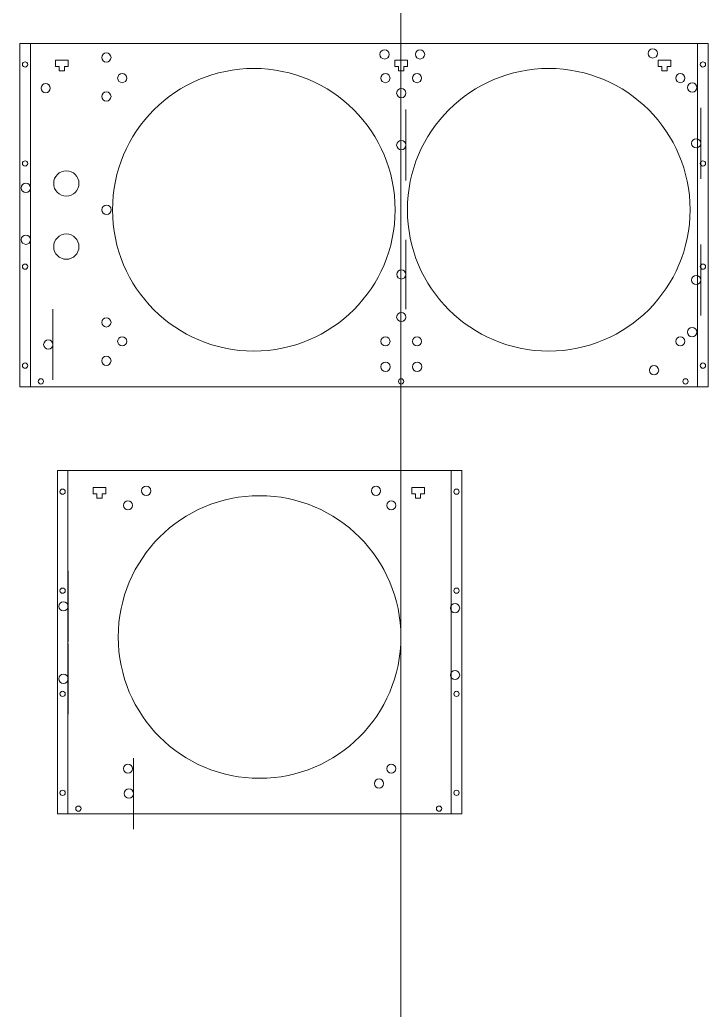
# Model space of a CAD drawing. Header units: millimetres. Extents: x -986 to 255, y -1466 to 2092.
# Drawn here: x -485.3 to -158.5, y 135.9 to 606.1 of the extents above; entities that cross this region are included whole.
import ezdxf

# ---------------------------------------------------------------- set-up
doc = ezdxf.new("R2010")
doc.units = ezdxf.units.MM
doc.header["$MEASUREMENT"] = 0

msp = doc.modelspace()

# ---------------------------------------------------------------- linework, layer by layer
at = {"color": 1, "lineweight": 0}
for points, knots in [([(-304.3643, 313.0703), (-304.3643, 350.1286), (-334.4059, 380.1703), (-371.4642, 380.1703), (-408.5225, 380.1703), (-438.5642, 350.1288), (-438.5643, 313.0705), (-438.5644, 276.0122), (-408.5228, 245.9704), (-371.4646, 245.9703), (-334.4063, 245.9702), (-304.3645, 276.0117), (-304.3643, 313.0699), (-304.3547, 2091.8635), (-304.3643, -1465.7281), (-304.3643, 313.0703)], [0, 0, 0, 0, 0.25, 0.25, 0.25, 0.5, 0.5, 0.5, 0.75, 0.75, 0.75, 1, 1, 1, 1.0004, 1.0004, 1.0004, 1.0004]), ([(-287.0965, 657.8103), (-287.0965, 659.0253), (-288.0814, 660.0103), (-289.2965, 660.0103), (-290.5115, 660.0103), (-291.4965, 659.0253), (-291.4965, 657.8103), (-291.4965, 656.5952), (-290.5115, 655.6103), (-289.2965, 655.6103), (-288.0815, 655.6102), (-287.0965, 656.5952), (-287.0965, 657.8102), (-287.0965, 716.1302), (-287.0965, 599.4903), (-287.0965, 657.8103)], [0, 0, 0, 0, 0.25, 0.25, 0.25, 0.5, 0.5, 0.5, 0.75, 0.75, 0.75, 1, 1, 1, 1.0001, 1.0001, 1.0001, 1.0001]), ([(-443.0965, 638.8103), (-443.0965, 640.0253), (-444.0814, 641.0103), (-445.2965, 641.0103), (-446.5115, 641.0103), (-447.4965, 640.0253), (-447.4965, 638.8103), (-447.4965, 637.5952), (-446.5115, 636.6103), (-445.2965, 636.6103), (-444.0815, 636.6102), (-443.0965, 637.5952), (-443.0965, 638.8102), (-443.0965, 697.1302), (-443.0965, 580.4903), (-443.0965, 638.8103)], [0, 0, 0, 0, 0.25, 0.25, 0.25, 0.5, 0.5, 0.5, 0.75, 0.75, 0.75, 1, 1, 1, 1.0001, 1.0001, 1.0001, 1.0001]), ([(-301.9844, 546.6688), (-301.9844, 547.8838), (-302.9693, 548.8688), (-304.1844, 548.8688), (-305.3994, 548.8688), (-306.3844, 547.8838), (-306.3844, 546.6688), (-306.3844, 545.4537), (-305.3994, 544.4688), (-304.1844, 544.4688), (-302.9693, 544.4687), (-301.9844, 545.4537), (-301.9844, 546.6687), (-301.9844, 604.9887), (-301.9844, 488.3488), (-301.9844, 546.6688)], [0, 0, 0, 0, 0.25, 0.25, 0.25, 0.5, 0.5, 0.5, 0.75, 0.75, 0.75, 1, 1, 1, 1.0001, 1.0001, 1.0001, 1.0001]), ([(-161.9844, 547.484), (-161.9844, 548.699), (-162.9693, 549.684), (-164.1844, 549.684), (-165.3994, 549.684), (-166.3844, 548.699), (-166.3844, 547.484), (-166.3844, 546.2689), (-165.3994, 545.284), (-164.1844, 545.284), (-162.9693, 545.284), (-161.9844, 546.2689), (-161.9844, 547.4839), (-161.9844, 605.8039), (-161.9844, 489.164), (-161.9844, 547.484)], [0, 0, 0, 0, 0.25, 0.25, 0.25, 0.5, 0.5, 0.5, 0.75, 0.75, 0.75, 1, 1, 1, 1.0001, 1.0001, 1.0001, 1.0001]), ([(-485.2841, 594.9415), (-485.2841, 594.9415), (-485.2841, 431.9415), (-485.2841, 431.9415), (-485.2841, 431.9415), (-158.4841, 431.9415), (-158.4841, 431.9415), (-158.4841, 431.9415), (-158.4841, 594.9415), (-158.4841, 594.9415), (-158.4841, 594.9415), (-485.2841, 594.9415), (-485.2841, 594.9415)], [0, 0, 0, 0, 0.25, 0.25, 0.25, 0.5, 0.5, 0.5, 0.75, 0.75, 0.75, 1, 1, 1, 1]), ([(-441.9844, 588.2415), (-441.9844, 589.4565), (-442.9693, 590.4415), (-444.1844, 590.4415), (-445.3994, 590.4415), (-446.3844, 589.4565), (-446.3844, 588.2415), (-446.3844, 587.0265), (-445.3994, 586.0415), (-444.1844, 586.0415), (-442.9693, 586.0415), (-441.9844, 587.0265), (-441.9844, 588.2415)], [0, 0, 0, 0, 0.25, 0.25, 0.25, 0.5, 0.5, 0.5, 0.75, 0.75, 0.75, 1, 1, 1, 1]), ([(-309.9273, 589.7235), (-309.9273, 590.9385), (-310.9123, 591.9235), (-312.1273, 591.9235), (-313.3423, 591.9235), (-314.3273, 590.9385), (-314.3273, 589.7235), (-314.3273, 588.5085), (-313.3423, 587.5235), (-312.1273, 587.5235), (-310.9123, 587.5235), (-309.9273, 588.5084), (-309.9273, 589.7235)], [0, 0, 0, 0, 0.25, 0.25, 0.25, 0.5, 0.5, 0.5, 0.75, 0.75, 0.75, 1, 1, 1, 1]), ([(-293.0731, 589.7222), (-293.0731, 590.9372), (-294.058, 591.9222), (-295.2731, 591.9222), (-296.4881, 591.9222), (-297.4731, 590.9372), (-297.4731, 589.7222), (-297.4731, 588.5072), (-296.4881, 587.5222), (-295.2731, 587.5222), (-294.058, 587.5222), (-293.0731, 588.5072), (-293.0731, 589.7222)], [0, 0, 0, 0, 0.25, 0.25, 0.25, 0.5, 0.5, 0.5, 0.75, 0.75, 0.75, 1, 1, 1, 1]), ([(-182.586, 590.1983), (-182.586, 591.4134), (-183.571, 592.3983), (-184.786, 592.3983), (-186.0011, 592.3983), (-186.986, 591.4134), (-186.986, 590.1983), (-186.986, 588.9833), (-186.0011, 587.9983), (-184.7861, 587.9983), (-183.571, 587.9983), (-182.586, 588.9833), (-182.586, 590.1983)], [0, 0, 0, 0, 0.25, 0.25, 0.25, 0.5, 0.5, 0.5, 0.75, 0.75, 0.75, 1, 1, 1, 1]), ([(-481.5341, 584.9415), (-481.5341, 585.6319), (-482.0938, 586.1915), (-482.7841, 586.1915), (-483.4745, 586.1915), (-484.0341, 585.6319), (-484.0341, 584.9415), (-484.0341, 584.2511), (-483.4745, 583.6915), (-482.7841, 583.6915), (-482.0938, 583.6915), (-481.5341, 584.2511), (-481.5341, 584.9415)], [0, 0, 0, 0, 0.25, 0.25, 0.25, 0.5, 0.5, 0.5, 0.75, 0.75, 0.75, 1, 1, 1, 1]), ([(-462.2841, 583.9415), (-462.2841, 583.9415), (-464.0341, 583.9415), (-464.0341, 583.9415), (-464.0341, 583.9415), (-464.0341, 581.9415), (-464.0341, 581.9415), (-464.0341, 581.9415), (-466.5341, 581.9415), (-466.5341, 581.9415), (-466.5341, 581.9415), (-466.5341, 583.9415), (-466.5341, 583.9415), (-466.5341, 583.9415), (-468.2841, 583.9415), (-468.2841, 583.9415), (-468.2841, 583.9415), (-468.2841, 586.9415), (-468.2841, 586.9415), (-468.2841, 586.9415), (-462.2841, 586.9415), (-462.2841, 586.9415), (-462.2841, 586.9415), (-462.2841, 583.9415), (-462.2841, 583.9415)], [0, 0, 0, 0, 0.125, 0.125, 0.125, 0.25, 0.25, 0.25, 0.375, 0.375, 0.375, 0.5, 0.5, 0.5, 0.625, 0.625, 0.625, 0.75, 0.75, 0.75, 0.875, 0.875, 0.875, 1, 1, 1, 1]), ([(-305.5111, 583.9415), (-305.5111, 583.9415), (-307.2611, 583.9415), (-307.2611, 583.9415), (-307.2611, 583.9415), (-307.2611, 586.9415), (-307.2611, 586.9415), (-307.2611, 586.9415), (-301.2611, 586.9415), (-301.2611, 586.9415), (-301.2611, 586.9415), (-301.2611, 583.9415), (-301.2611, 583.9415), (-301.2611, 583.9415), (-303.0111, 583.9415), (-303.0111, 583.9415), (-303.0111, 583.9415), (-303.0111, 581.9415), (-303.0111, 581.9415), (-303.0111, 581.9415), (-305.5111, 581.9415), (-305.5111, 581.9415), (-305.5111, 581.9415), (-305.5111, 583.9415), (-305.5111, 583.9415)], [0, 0, 0, 0, 0.125, 0.125, 0.125, 0.25, 0.25, 0.25, 0.375, 0.375, 0.375, 0.5, 0.5, 0.5, 0.625, 0.625, 0.625, 0.75, 0.75, 0.75, 0.875, 0.875, 0.875, 1, 1, 1, 1]), ([(-178.0111, 581.9415), (-178.0111, 581.9415), (-180.5111, 581.9415), (-180.5111, 581.9415), (-180.5111, 581.9415), (-180.5111, 583.9415), (-180.5111, 583.9415), (-180.5111, 583.9415), (-182.2611, 583.9415), (-182.2611, 583.9415), (-182.2611, 583.9415), (-182.2611, 586.9415), (-182.2611, 586.9415), (-182.2611, 586.9415), (-176.2611, 586.9415), (-176.2611, 586.9415), (-176.2611, 586.9415), (-176.2611, 583.9415), (-176.2611, 583.9415), (-176.2611, 583.9415), (-178.0111, 583.9415), (-178.0111, 583.9415), (-178.0111, 583.9415), (-178.0111, 581.9415), (-178.0111, 581.9415)], [0, 0, 0, 0, 0.125, 0.125, 0.125, 0.25, 0.25, 0.25, 0.375, 0.375, 0.375, 0.5, 0.5, 0.5, 0.625, 0.625, 0.625, 0.75, 0.75, 0.75, 0.875, 0.875, 0.875, 1, 1, 1, 1]), ([(-159.7341, 584.9415), (-159.7341, 585.6319), (-160.2937, 586.1915), (-160.9841, 586.1915), (-161.6744, 586.1915), (-162.2341, 585.6319), (-162.2341, 584.9415), (-162.2341, 584.2511), (-161.6744, 583.6915), (-160.9841, 583.6915), (-160.2937, 583.6915), (-159.7341, 584.2511), (-159.7341, 584.9415)], [0, 0, 0, 0, 0.25, 0.25, 0.25, 0.5, 0.5, 0.5, 0.75, 0.75, 0.75, 1, 1, 1, 1]), ([(-307.0844, 515.9412), (-307.0844, 552.9995), (-337.126, 583.0412), (-374.1843, 583.0412), (-411.2425, 583.0413), (-441.2843, 552.9997), (-441.2844, 515.9414), (-441.2845, 478.8831), (-411.2429, 448.8414), (-374.1846, 448.8412), (-337.1264, 448.8411), (-307.0846, 478.8826), (-307.0844, 515.9409), (-307.0844, 515.9411), (-307.0844, 515.941), (-307.0844, 515.9412)], [0, 0, 0, 0, 0.25, 0.25, 0.25, 0.5, 0.5, 0.5, 0.75, 0.75, 0.75, 1, 1, 1, 1.0003, 1.0003, 1.0003, 1.0003]), ([(-434.5344, 578.4412), (-434.5344, 579.6286), (-435.4969, 580.5912), (-436.6844, 580.5912), (-437.8718, 580.5912), (-438.8344, 579.6286), (-438.8344, 578.4412), (-438.8344, 577.2538), (-437.8718, 576.2912), (-436.6844, 576.2912), (-435.497, 576.2912), (-434.5344, 577.2538), (-434.5344, 578.4412)], [0, 0, 0, 0, 0.25, 0.25, 0.25, 0.5, 0.5, 0.5, 0.75, 0.75, 0.75, 1, 1, 1, 1]), ([(-309.5344, 578.4412), (-309.5344, 579.6286), (-310.4969, 580.5912), (-311.6844, 580.5912), (-312.8718, 580.5912), (-313.8344, 579.6286), (-313.8344, 578.4412), (-313.8344, 577.2538), (-312.8718, 576.2912), (-311.6844, 576.2912), (-310.497, 576.2912), (-309.5344, 577.2538), (-309.5344, 578.4412)], [0, 0, 0, 0, 0.25, 0.25, 0.25, 0.5, 0.5, 0.5, 0.75, 0.75, 0.75, 1, 1, 1, 1]), ([(-167.0844, 515.9412), (-167.0844, 552.9995), (-197.126, 583.0412), (-234.1843, 583.0412), (-271.2425, 583.0413), (-301.2843, 552.9997), (-301.2844, 515.9414), (-301.2845, 478.8831), (-271.2429, 448.8414), (-234.1846, 448.8412), (-197.1264, 448.8411), (-167.0846, 478.8826), (-167.0844, 515.9409), (-167.0844, 515.9411), (-167.0844, 515.941), (-167.0844, 515.9412)], [0, 0, 0, 0, 0.25, 0.25, 0.25, 0.5, 0.5, 0.5, 0.75, 0.75, 0.75, 1, 1, 1, 1.0003, 1.0003, 1.0003, 1.0003]), ([(-294.5338, 578.4412), (-294.5338, 579.6286), (-295.4964, 580.5912), (-296.6838, 580.5912), (-297.8712, 580.5912), (-298.8338, 579.6286), (-298.8338, 578.4412), (-298.8338, 577.2538), (-297.8712, 576.2912), (-296.6838, 576.2912), (-295.4964, 576.2912), (-294.5338, 577.2538), (-294.5338, 578.4412)], [0, 0, 0, 0, 0.25, 0.25, 0.25, 0.5, 0.5, 0.5, 0.75, 0.75, 0.75, 1, 1, 1, 1]), ([(-169.5344, 578.4412), (-169.5344, 579.6286), (-170.4969, 580.5912), (-171.6844, 580.5912), (-172.8718, 580.5912), (-173.8344, 579.6286), (-173.8344, 578.4412), (-173.8344, 577.2538), (-172.8718, 576.2912), (-171.6844, 576.2912), (-170.497, 576.2912), (-169.5344, 577.2538), (-169.5344, 578.4412)], [0, 0, 0, 0, 0.25, 0.25, 0.25, 0.5, 0.5, 0.5, 0.75, 0.75, 0.75, 1, 1, 1, 1]), ([(-470.8092, 573.6956), (-470.8092, 574.9106), (-471.7942, 575.8956), (-473.0092, 575.8956), (-474.2243, 575.8956), (-475.2092, 574.9106), (-475.2092, 573.6956), (-475.2092, 572.4806), (-474.2243, 571.4956), (-473.0092, 571.4956), (-471.7942, 571.4956), (-470.8092, 572.4805), (-470.8092, 573.6956)], [0, 0, 0, 0, 0.25, 0.25, 0.25, 0.5, 0.5, 0.5, 0.75, 0.75, 0.75, 1, 1, 1, 1]), ([(-163.8741, 574.0107), (-163.8741, 575.2257), (-164.8591, 576.2107), (-166.0741, 576.2107), (-167.2891, 576.2107), (-168.2741, 575.2257), (-168.2741, 574.0107), (-168.2741, 572.7957), (-167.2891, 571.8107), (-166.0741, 571.8107), (-164.8591, 571.8107), (-163.8741, 572.7957), (-163.8741, 574.0107)], [0, 0, 0, 0, 0.25, 0.25, 0.25, 0.5, 0.5, 0.5, 0.75, 0.75, 0.75, 1, 1, 1, 1]), ([(-441.9844, 569.726), (-441.9844, 570.941), (-442.9693, 571.926), (-444.1844, 571.926), (-445.3994, 571.926), (-446.3844, 570.9411), (-446.3844, 569.726), (-446.3844, 568.511), (-445.3994, 567.526), (-444.1844, 567.526), (-442.9693, 567.526), (-441.9844, 568.511), (-441.9844, 569.726)], [0, 0, 0, 0, 0.25, 0.25, 0.25, 0.5, 0.5, 0.5, 0.75, 0.75, 0.75, 1, 1, 1, 1]), ([(-301.9844, 571.3317), (-301.9844, 572.5467), (-302.9693, 573.5317), (-304.1844, 573.5317), (-305.3994, 573.5317), (-306.3844, 572.5467), (-306.3844, 571.3317), (-306.3844, 570.1167), (-305.3994, 569.1317), (-304.1844, 569.1317), (-302.9693, 569.1317), (-301.9844, 570.1167), (-301.9844, 571.3317)], [0, 0, 0, 0, 0.25, 0.25, 0.25, 0.5, 0.5, 0.5, 0.75, 0.75, 0.75, 1, 1, 1, 1]), ([(-302.0344, 485.2142), (-302.0344, 486.4016), (-302.9969, 487.3642), (-304.1844, 487.3642), (-305.3718, 487.3642), (-306.3344, 486.4016), (-306.3344, 485.2142), (-306.3344, 484.0267), (-305.3718, 483.0642), (-304.1844, 483.0642), (-302.997, 483.0641), (-302.0344, 484.0267), (-302.0344, 485.2141), (-302.0344, 542.2093), (-302.0344, 428.219), (-302.0344, 485.2142)], [0, 0, 0, 0, 0.25, 0.25, 0.25, 0.5, 0.5, 0.5, 0.75, 0.75, 0.75, 1, 1, 1, 1.0001, 1.0001, 1.0001, 1.0001]), ([(-161.9844, 482.5842), (-161.9844, 483.7992), (-162.9693, 484.7842), (-164.1844, 484.7842), (-165.3994, 484.7842), (-166.3844, 483.7992), (-166.3844, 482.5842), (-166.3844, 481.3691), (-165.3994, 480.3842), (-164.1844, 480.3842), (-162.9693, 480.3841), (-161.9844, 481.3691), (-161.9844, 482.5841), (-161.9844, 540.9041), (-161.9844, 424.2642), (-161.9844, 482.5842)], [0, 0, 0, 0, 0.25, 0.25, 0.25, 0.5, 0.5, 0.5, 0.75, 0.75, 0.75, 1, 1, 1, 1.0001, 1.0001, 1.0001, 1.0001]), ([(-481.5341, 537.9415), (-481.5341, 538.6319), (-482.0938, 539.1915), (-482.7841, 539.1915), (-483.4745, 539.1915), (-484.0341, 538.6319), (-484.0341, 537.9415), (-484.0341, 537.2511), (-483.4745, 536.6915), (-482.7841, 536.6915), (-482.0938, 536.6915), (-481.5341, 537.2511), (-481.5341, 537.9415)], [0, 0, 0, 0, 0.25, 0.25, 0.25, 0.5, 0.5, 0.5, 0.75, 0.75, 0.75, 1, 1, 1, 1]), ([(-159.7341, 537.9415), (-159.7341, 538.6319), (-160.2937, 539.1915), (-160.9841, 539.1915), (-161.6744, 539.1915), (-162.2341, 538.6319), (-162.2341, 537.9415), (-162.2341, 537.2511), (-161.6744, 536.6915), (-160.9841, 536.6915), (-160.2937, 536.6915), (-159.7341, 537.2511), (-159.7341, 537.9415)], [0, 0, 0, 0, 0.25, 0.25, 0.25, 0.5, 0.5, 0.5, 0.75, 0.75, 0.75, 1, 1, 1, 1]), ([(-457.2119, 528.4415), (-457.2119, 531.7552), (-459.8982, 534.4415), (-463.2119, 534.4415), (-466.5256, 534.4415), (-469.2119, 531.7552), (-469.2119, 528.4415), (-469.2119, 525.1278), (-466.5256, 522.4415), (-463.2119, 522.4415), (-459.8982, 522.4415), (-457.2119, 525.1278), (-457.2119, 528.4415)], [0, 0, 0, 0, 0.25, 0.25, 0.25, 0.5, 0.5, 0.5, 0.75, 0.75, 0.75, 1, 1, 1, 1]), ([(-480.1804, 526.3305), (-480.1804, 527.5455), (-481.1654, 528.5305), (-482.3804, 528.5305), (-483.5954, 528.5305), (-484.5804, 527.5455), (-484.5804, 526.3305), (-484.5804, 525.1155), (-483.5954, 524.1305), (-482.3804, 524.1305), (-481.1654, 524.1305), (-480.1804, 525.1155), (-480.1804, 526.3305)], [0, 0, 0, 0, 0.25, 0.25, 0.25, 0.5, 0.5, 0.5, 0.75, 0.75, 0.75, 1, 1, 1, 1]), ([(-441.9094, 515.9426), (-441.9094, 517.1576), (-442.8944, 518.1426), (-444.1094, 518.1426), (-445.3244, 518.1426), (-446.3094, 517.1576), (-446.3094, 515.9426), (-446.3094, 514.7276), (-445.3244, 513.7426), (-444.1094, 513.7426), (-442.8944, 513.7426), (-441.9094, 514.7275), (-441.9094, 515.9426)], [0, 0, 0, 0, 0.25, 0.25, 0.25, 0.5, 0.5, 0.5, 0.75, 0.75, 0.75, 1, 1, 1, 1]), ([(-469.563, 451.9412), (-469.563, 453.1562), (-470.5479, 454.1412), (-471.763, 454.1412), (-472.978, 454.1412), (-473.963, 453.1562), (-473.963, 451.9412), (-473.963, 450.7261), (-472.978, 449.7412), (-471.763, 449.7412), (-470.5479, 449.7411), (-469.563, 450.7261), (-469.563, 451.9411), (-469.563, 510.2611), (-469.563, 393.6212), (-469.563, 451.9412)], [0, 0, 0, 0, 0.25, 0.25, 0.25, 0.5, 0.5, 0.5, 0.75, 0.75, 0.75, 1, 1, 1, 1.0001, 1.0001, 1.0001, 1.0001]), ([(-480.1804, 501.7176), (-480.1804, 502.9326), (-481.1654, 503.9176), (-482.3804, 503.9176), (-483.5954, 503.9176), (-484.5804, 502.9326), (-484.5804, 501.7176), (-484.5804, 500.5026), (-483.5954, 499.5176), (-482.3804, 499.5176), (-481.1654, 499.5176), (-480.1804, 500.5026), (-480.1804, 501.7176)], [0, 0, 0, 0, 0.25, 0.25, 0.25, 0.5, 0.5, 0.5, 0.75, 0.75, 0.75, 1, 1, 1, 1]), ([(-457.2119, 498.4415), (-457.2119, 501.7552), (-459.8982, 504.4415), (-463.2119, 504.4415), (-466.5256, 504.4415), (-469.2119, 501.7552), (-469.2119, 498.4415), (-469.2119, 495.1278), (-466.5256, 492.4415), (-463.2119, 492.4415), (-459.8982, 492.4415), (-457.2119, 495.1278), (-457.2119, 498.4415)], [0, 0, 0, 0, 0.25, 0.25, 0.25, 0.5, 0.5, 0.5, 0.75, 0.75, 0.75, 1, 1, 1, 1]), ([(-481.5341, 488.9415), (-481.5341, 489.6319), (-482.0938, 490.1915), (-482.7841, 490.1915), (-483.4745, 490.1915), (-484.0341, 489.6319), (-484.0341, 488.9415), (-484.0341, 488.2511), (-483.4745, 487.6915), (-482.7841, 487.6915), (-482.0938, 487.6915), (-481.5341, 488.2511), (-481.5341, 488.9415)], [0, 0, 0, 0, 0.25, 0.25, 0.25, 0.5, 0.5, 0.5, 0.75, 0.75, 0.75, 1, 1, 1, 1]), ([(-159.7341, 488.9415), (-159.7341, 489.6319), (-160.2937, 490.1915), (-160.9841, 490.1915), (-161.6744, 490.1915), (-162.2341, 489.6319), (-162.2341, 488.9415), (-162.2341, 488.2511), (-161.6744, 487.6915), (-160.9841, 487.6915), (-160.2937, 487.6915), (-159.7341, 488.2511), (-159.7341, 488.9415)], [0, 0, 0, 0, 0.25, 0.25, 0.25, 0.5, 0.5, 0.5, 0.75, 0.75, 0.75, 1, 1, 1, 1]), ([(-301.9844, 465.0252), (-301.9844, 466.2403), (-302.9693, 467.2252), (-304.1844, 467.2252), (-305.3994, 467.2252), (-306.3844, 466.2403), (-306.3844, 465.0252), (-306.3844, 463.8102), (-305.3994, 462.8252), (-304.1844, 462.8252), (-302.9693, 462.8252), (-301.9844, 463.8102), (-301.9844, 465.0252)], [0, 0, 0, 0, 0.25, 0.25, 0.25, 0.5, 0.5, 0.5, 0.75, 0.75, 0.75, 1, 1, 1, 1]), ([(-441.9844, 462.4754), (-441.9844, 463.6904), (-442.9693, 464.6754), (-444.1844, 464.6754), (-445.3994, 464.6754), (-446.3844, 463.6904), (-446.3844, 462.4754), (-446.3844, 461.2604), (-445.3994, 460.2754), (-444.1844, 460.2754), (-442.9693, 460.2754), (-441.9844, 461.2603), (-441.9844, 462.4754)], [0, 0, 0, 0, 0.25, 0.25, 0.25, 0.5, 0.5, 0.5, 0.75, 0.75, 0.75, 1, 1, 1, 1]), ([(-163.9049, 457.8414), (-163.9049, 459.0565), (-164.8899, 460.0414), (-166.1049, 460.0414), (-167.32, 460.0414), (-168.3049, 459.0565), (-168.3049, 457.8415), (-168.3049, 456.6264), (-167.32, 455.6415), (-166.105, 455.6414), (-164.8899, 455.6414), (-163.905, 456.6264), (-163.9049, 457.8414)], [0, 0, 0, 0, 0.25, 0.25, 0.25, 0.5, 0.5, 0.5, 0.75, 0.75, 0.75, 1, 1, 1, 1]), ([(-434.5344, 453.4412), (-434.5344, 454.6286), (-435.4969, 455.5912), (-436.6844, 455.5912), (-437.8718, 455.5912), (-438.8344, 454.6286), (-438.8344, 453.4412), (-438.8344, 452.2538), (-437.8718, 451.2912), (-436.6844, 451.2912), (-435.497, 451.2912), (-434.5344, 452.2538), (-434.5344, 453.4412)], [0, 0, 0, 0, 0.25, 0.25, 0.25, 0.5, 0.5, 0.5, 0.75, 0.75, 0.75, 1, 1, 1, 1]), ([(-309.5344, 453.4412), (-309.5344, 454.6286), (-310.4969, 455.5912), (-311.6844, 455.5912), (-312.8718, 455.5912), (-313.8344, 454.6286), (-313.8344, 453.4412), (-313.8344, 452.2538), (-312.8718, 451.2912), (-311.6844, 451.2912), (-310.497, 451.2912), (-309.5344, 452.2538), (-309.5344, 453.4412)], [0, 0, 0, 0, 0.25, 0.25, 0.25, 0.5, 0.5, 0.5, 0.75, 0.75, 0.75, 1, 1, 1, 1]), ([(-294.5338, 453.4418), (-294.5338, 454.6292), (-295.4964, 455.5918), (-296.6838, 455.5918), (-297.8712, 455.5918), (-298.8338, 454.6292), (-298.8338, 453.4418), (-298.8338, 452.2544), (-297.8712, 451.2918), (-296.6838, 451.2918), (-295.4964, 451.2918), (-294.5338, 452.2544), (-294.5338, 453.4418)], [0, 0, 0, 0, 0.25, 0.25, 0.25, 0.5, 0.5, 0.5, 0.75, 0.75, 0.75, 1, 1, 1, 1]), ([(-169.5344, 453.4418), (-169.5344, 454.6292), (-170.4969, 455.5918), (-171.6844, 455.5918), (-172.8718, 455.5918), (-173.8344, 454.6292), (-173.8344, 453.4418), (-173.8344, 452.2544), (-172.8718, 451.2918), (-171.6844, 451.2918), (-170.497, 451.2918), (-169.5344, 452.2544), (-169.5344, 453.4418)], [0, 0, 0, 0, 0.25, 0.25, 0.25, 0.5, 0.5, 0.5, 0.75, 0.75, 0.75, 1, 1, 1, 1]), ([(-481.5341, 441.9415), (-481.5341, 442.6319), (-482.0938, 443.1915), (-482.7841, 443.1915), (-483.4745, 443.1915), (-484.0341, 442.6319), (-484.0341, 441.9415), (-484.0341, 441.2511), (-483.4745, 440.6915), (-482.7841, 440.6915), (-482.0938, 440.6915), (-481.5341, 441.2511), (-481.5341, 441.9415)], [0, 0, 0, 0, 0.25, 0.25, 0.25, 0.5, 0.5, 0.5, 0.75, 0.75, 0.75, 1, 1, 1, 1]), ([(-441.9844, 444.2369), (-441.9844, 445.452), (-442.9693, 446.4369), (-444.1844, 446.4369), (-445.3994, 446.4369), (-446.3844, 445.452), (-446.3844, 444.2369), (-446.3844, 443.0219), (-445.3994, 442.0369), (-444.1844, 442.0369), (-442.9693, 442.0369), (-441.9844, 443.0219), (-441.9844, 444.2369)], [0, 0, 0, 0, 0.25, 0.25, 0.25, 0.5, 0.5, 0.5, 0.75, 0.75, 0.75, 1, 1, 1, 1]), ([(-309.4325, 441.3792), (-309.4325, 442.5942), (-310.4175, 443.5792), (-311.6325, 443.5792), (-312.8475, 443.5792), (-313.8325, 442.5942), (-313.8325, 441.3792), (-313.8325, 440.1642), (-312.8475, 439.1792), (-311.6325, 439.1792), (-310.4175, 439.1792), (-309.4325, 440.1642), (-309.4325, 441.3792)], [0, 0, 0, 0, 0.25, 0.25, 0.25, 0.5, 0.5, 0.5, 0.75, 0.75, 0.75, 1, 1, 1, 1]), ([(-294.4844, 441.3937), (-294.4844, 442.6087), (-295.4693, 443.5937), (-296.6844, 443.5937), (-297.8994, 443.5937), (-298.8844, 442.6087), (-298.8844, 441.3937), (-298.8844, 440.1787), (-297.8994, 439.1937), (-296.6844, 439.1937), (-295.4693, 439.1937), (-294.4844, 440.1787), (-294.4844, 441.3937)], [0, 0, 0, 0, 0.25, 0.25, 0.25, 0.5, 0.5, 0.5, 0.75, 0.75, 0.75, 1, 1, 1, 1]), ([(-159.7341, 441.9415), (-159.7341, 442.6319), (-160.2937, 443.1915), (-160.9841, 443.1915), (-161.6744, 443.1915), (-162.2341, 442.6319), (-162.2341, 441.9415), (-162.2341, 441.2511), (-161.6744, 440.6915), (-160.9841, 440.6915), (-160.2937, 440.6915), (-159.7341, 441.2511), (-159.7341, 441.9415)], [0, 0, 0, 0, 0.25, 0.25, 0.25, 0.5, 0.5, 0.5, 0.75, 0.75, 0.75, 1, 1, 1, 1]), ([(-181.9857, 439.7607), (-181.9857, 440.9757), (-182.9706, 441.9607), (-184.1857, 441.9607), (-185.4007, 441.9607), (-186.3857, 440.9757), (-186.3857, 439.7607), (-186.3857, 438.5457), (-185.4007, 437.5607), (-184.1857, 437.5607), (-182.9707, 437.5607), (-181.9857, 438.5457), (-181.9857, 439.7607)], [0, 0, 0, 0, 0.25, 0.25, 0.25, 0.5, 0.5, 0.5, 0.75, 0.75, 0.75, 1, 1, 1, 1]), ([(-474.0341, 434.4415), (-474.0341, 435.1319), (-474.5938, 435.6915), (-475.2841, 435.6915), (-475.9745, 435.6915), (-476.5341, 435.1319), (-476.5341, 434.4415), (-476.5341, 433.7511), (-475.9745, 433.1915), (-475.2841, 433.1915), (-474.5938, 433.1915), (-474.0341, 433.7511), (-474.0341, 434.4415)], [0, 0, 0, 0, 0.25, 0.25, 0.25, 0.5, 0.5, 0.5, 0.75, 0.75, 0.75, 1, 1, 1, 1]), ([(-303.0111, 434.4415), (-303.0111, 435.1319), (-303.5707, 435.6915), (-304.2611, 435.6915), (-304.9514, 435.6915), (-305.5111, 435.1319), (-305.5111, 434.4415), (-305.5111, 433.7511), (-304.9514, 433.1915), (-304.2611, 433.1915), (-303.5707, 433.1915), (-303.0111, 433.7511), (-303.0111, 434.4415)], [0, 0, 0, 0, 0.25, 0.25, 0.25, 0.5, 0.5, 0.5, 0.75, 0.75, 0.75, 1, 1, 1, 1]), ([(-168.0111, 434.4415), (-168.0111, 435.1319), (-168.5707, 435.6915), (-169.2611, 435.6915), (-169.9514, 435.6915), (-170.5111, 435.1319), (-170.5111, 434.4415), (-170.5111, 433.7511), (-169.9514, 433.1915), (-169.2611, 433.1915), (-168.5707, 433.1915), (-168.0111, 433.7511), (-168.0111, 434.4415)], [0, 0, 0, 0, 0.25, 0.25, 0.25, 0.5, 0.5, 0.5, 0.75, 0.75, 0.75, 1, 1, 1, 1]), ([(-467.4643, 392.0703), (-467.4643, 392.0703), (-467.4643, 229.0703), (-467.4643, 229.0703), (-467.4643, 229.0703), (-275.4643, 229.0703), (-275.4643, 229.0703), (-275.4643, 229.0703), (-275.4643, 392.0703), (-275.4643, 392.0703), (-275.4643, 392.0703), (-467.4643, 392.0703), (-467.4643, 392.0703)], [0, 0, 0, 0, 0.25, 0.25, 0.25, 0.5, 0.5, 0.5, 0.75, 0.75, 0.75, 1, 1, 1, 1]), ([(-462.3606, 327.6333), (-462.3606, 328.8483), (-463.3456, 329.8333), (-464.5606, 329.8333), (-465.7756, 329.8333), (-466.7606, 328.8483), (-466.7606, 327.6333), (-466.7606, 326.4182), (-465.7757, 325.4333), (-464.5606, 325.4333), (-463.3456, 325.4333), (-462.3606, 326.4182), (-462.3606, 327.6332), (-462.3606, 385.9532), (-462.3606, 269.3133), (-462.3606, 327.6333)], [0, 0, 0, 0, 0.25, 0.25, 0.25, 0.5, 0.5, 0.5, 0.75, 0.75, 0.75, 1, 1, 1, 1.0001, 1.0001, 1.0001, 1.0001]), ([(-463.7143, 382.0703), (-463.7143, 382.7607), (-464.2739, 383.3203), (-464.9643, 383.3203), (-465.6547, 383.3203), (-466.2143, 382.7607), (-466.2143, 382.0703), (-466.2143, 381.3799), (-465.6547, 380.8203), (-464.9643, 380.8203), (-464.2739, 380.8203), (-463.7143, 381.3799), (-463.7143, 382.0703)], [0, 0, 0, 0, 0.25, 0.25, 0.25, 0.5, 0.5, 0.5, 0.75, 0.75, 0.75, 1, 1, 1, 1]), ([(-444.4643, 384.0703), (-444.4643, 384.0703), (-444.4643, 381.0703), (-444.4643, 381.0703), (-444.4643, 381.0703), (-446.2143, 381.0703), (-446.2143, 381.0703), (-446.2143, 381.0703), (-446.2143, 379.0703), (-446.2143, 379.0703), (-446.2143, 379.0703), (-448.7143, 379.0703), (-448.7143, 379.0703), (-448.7143, 379.0703), (-448.7143, 381.0703), (-448.7143, 381.0703), (-448.7143, 381.0703), (-450.4643, 381.0703), (-450.4643, 381.0703), (-450.4643, 381.0703), (-450.4643, 384.0703), (-450.4643, 384.0703), (-450.4643, 384.0703), (-444.4643, 384.0703), (-444.4643, 384.0703)], [0, 0, 0, 0, 0.125, 0.125, 0.125, 0.25, 0.25, 0.25, 0.375, 0.375, 0.375, 0.5, 0.5, 0.5, 0.625, 0.625, 0.625, 0.75, 0.75, 0.75, 0.875, 0.875, 0.875, 1, 1, 1, 1]), ([(-423.0797, 382.4985), (-423.0797, 383.7135), (-424.0647, 384.6985), (-425.2797, 384.6985), (-426.4947, 384.6985), (-427.4797, 383.7135), (-427.4797, 382.4985), (-427.4797, 381.2835), (-426.4948, 380.2985), (-425.2797, 380.2985), (-424.0647, 380.2985), (-423.0797, 381.2835), (-423.0797, 382.4985)], [0, 0, 0, 0, 0.25, 0.25, 0.25, 0.5, 0.5, 0.5, 0.75, 0.75, 0.75, 1, 1, 1, 1]), ([(-313.9858, 382.4985), (-313.9858, 383.7135), (-314.9707, 384.6985), (-316.1858, 384.6985), (-317.4008, 384.6985), (-318.3858, 383.7135), (-318.3858, 382.4985), (-318.3858, 381.2835), (-317.4008, 380.2985), (-316.1858, 380.2985), (-314.9708, 380.2985), (-313.9858, 381.2835), (-313.9858, 382.4985)], [0, 0, 0, 0, 0.25, 0.25, 0.25, 0.5, 0.5, 0.5, 0.75, 0.75, 0.75, 1, 1, 1, 1]), ([(-294.9913, 381.0703), (-294.9913, 381.0703), (-294.9913, 379.0703), (-294.9913, 379.0703), (-294.9913, 379.0703), (-297.4913, 379.0703), (-297.4913, 379.0703), (-297.4913, 379.0703), (-297.4913, 381.0703), (-297.4913, 381.0703), (-297.4913, 381.0703), (-299.2413, 381.0703), (-299.2413, 381.0703), (-299.2413, 381.0703), (-299.2413, 384.0703), (-299.2413, 384.0703), (-299.2413, 384.0703), (-293.2413, 384.0703), (-293.2413, 384.0703), (-293.2413, 384.0703), (-293.2413, 381.0703), (-293.2413, 381.0703), (-293.2413, 381.0703), (-294.9913, 381.0703), (-294.9913, 381.0703)], [0, 0, 0, 0, 0.125, 0.125, 0.125, 0.25, 0.25, 0.25, 0.375, 0.375, 0.375, 0.5, 0.5, 0.5, 0.625, 0.625, 0.625, 0.75, 0.75, 0.75, 0.875, 0.875, 0.875, 1, 1, 1, 1]), ([(-276.7143, 382.0703), (-276.7143, 382.7607), (-277.2739, 383.3203), (-277.9643, 383.3203), (-278.6547, 383.3203), (-279.2143, 382.7607), (-279.2143, 382.0703), (-279.2143, 381.3799), (-278.6547, 380.8203), (-277.9643, 380.8203), (-277.2739, 380.8203), (-276.7143, 381.3799), (-276.7143, 382.0703)], [0, 0, 0, 0, 0.25, 0.25, 0.25, 0.5, 0.5, 0.5, 0.75, 0.75, 0.75, 1, 1, 1, 1]), ([(-431.8143, 375.5703), (-431.8143, 376.7577), (-432.7769, 377.7203), (-433.9643, 377.7203), (-435.1517, 377.7203), (-436.1143, 376.7577), (-436.1143, 375.5703), (-436.1143, 374.3829), (-435.1517, 373.4203), (-433.9643, 373.4203), (-432.7769, 373.4203), (-431.8143, 374.3829), (-431.8143, 375.5703)], [0, 0, 0, 0, 0.25, 0.25, 0.25, 0.5, 0.5, 0.5, 0.75, 0.75, 0.75, 1, 1, 1, 1]), ([(-306.8143, 375.5703), (-306.8143, 376.7577), (-307.7769, 377.7203), (-308.9643, 377.7203), (-310.1517, 377.7203), (-311.1143, 376.7577), (-311.1143, 375.5703), (-311.1143, 374.3829), (-310.1517, 373.4203), (-308.9643, 373.4203), (-307.7769, 373.4203), (-306.8143, 374.3829), (-306.8143, 375.5703)], [0, 0, 0, 0, 0.25, 0.25, 0.25, 0.5, 0.5, 0.5, 0.75, 0.75, 0.75, 1, 1, 1, 1]), ([(-462.3606, 293.245), (-462.3606, 294.46), (-463.3456, 295.445), (-464.5606, 295.445), (-465.7756, 295.445), (-466.7606, 294.46), (-466.7606, 293.245), (-466.7606, 292.0299), (-465.7757, 291.045), (-464.5606, 291.045), (-463.3456, 291.0449), (-462.3606, 292.0299), (-462.3606, 293.2449), (-462.3606, 351.5649), (-462.3606, 234.925), (-462.3606, 293.245)], [0, 0, 0, 0, 0.25, 0.25, 0.25, 0.5, 0.5, 0.5, 0.75, 0.75, 0.75, 1, 1, 1, 1.0001, 1.0001, 1.0001, 1.0001]), ([(-463.7143, 335.0703), (-463.7143, 335.7607), (-464.2739, 336.3203), (-464.9643, 336.3203), (-465.6547, 336.3203), (-466.2143, 335.7607), (-466.2143, 335.0703), (-466.2143, 334.3799), (-465.6547, 333.8203), (-464.9643, 333.8203), (-464.2739, 333.8203), (-463.7143, 334.3799), (-463.7143, 335.0703)], [0, 0, 0, 0, 0.25, 0.25, 0.25, 0.5, 0.5, 0.5, 0.75, 0.75, 0.75, 1, 1, 1, 1]), ([(-276.7143, 335.0703), (-276.7143, 335.7607), (-277.2739, 336.3203), (-277.9643, 336.3203), (-278.6547, 336.3203), (-279.2143, 335.7607), (-279.2143, 335.0703), (-279.2143, 334.3799), (-278.6547, 333.8203), (-277.9643, 333.8203), (-277.2739, 333.8203), (-276.7143, 334.3799), (-276.7143, 335.0703)], [0, 0, 0, 0, 0.25, 0.25, 0.25, 0.5, 0.5, 0.5, 0.75, 0.75, 0.75, 1, 1, 1, 1]), ([(-276.4655, 326.7867), (-276.4655, 328.0017), (-277.4505, 328.9867), (-278.6655, 328.9867), (-279.8805, 328.9867), (-280.8655, 328.0017), (-280.8655, 326.7867), (-280.8655, 325.5717), (-279.8806, 324.5867), (-278.6655, 324.5867), (-277.4505, 324.5867), (-276.4655, 325.5716), (-276.4655, 326.7867)], [0, 0, 0, 0, 0.25, 0.25, 0.25, 0.5, 0.5, 0.5, 0.75, 0.75, 0.75, 1, 1, 1, 1]), ([(-431.312, 238.7132), (-431.312, 239.9282), (-432.2969, 240.9132), (-433.512, 240.9132), (-434.727, 240.9132), (-435.712, 239.9282), (-435.712, 238.7132), (-435.712, 237.4981), (-434.727, 236.5132), (-433.512, 236.5132), (-432.297, 236.5131), (-431.312, 237.4981), (-431.312, 238.7131), (-431.312, 297.0331), (-431.312, 180.3932), (-431.312, 238.7132)], [0, 0, 0, 0, 0.25, 0.25, 0.25, 0.5, 0.5, 0.5, 0.75, 0.75, 0.75, 1, 1, 1, 1.0001, 1.0001, 1.0001, 1.0001]), ([(-276.4655, 295.015), (-276.4655, 296.23), (-277.4505, 297.215), (-278.6655, 297.215), (-279.8805, 297.215), (-280.8655, 296.23), (-280.8655, 295.015), (-280.8655, 293.8), (-279.8806, 292.815), (-278.6655, 292.815), (-277.4505, 292.815), (-276.4655, 293.8), (-276.4655, 295.015)], [0, 0, 0, 0, 0.25, 0.25, 0.25, 0.5, 0.5, 0.5, 0.75, 0.75, 0.75, 1, 1, 1, 1]), ([(-463.7143, 286.0703), (-463.7143, 286.7607), (-464.2739, 287.3203), (-464.9643, 287.3203), (-465.6547, 287.3203), (-466.2143, 286.7607), (-466.2143, 286.0703), (-466.2143, 285.3799), (-465.6547, 284.8203), (-464.9643, 284.8203), (-464.2739, 284.8203), (-463.7143, 285.3799), (-463.7143, 286.0703)], [0, 0, 0, 0, 0.25, 0.25, 0.25, 0.5, 0.5, 0.5, 0.75, 0.75, 0.75, 1, 1, 1, 1]), ([(-276.7143, 286.0703), (-276.7143, 286.7607), (-277.2739, 287.3203), (-277.9643, 287.3203), (-278.6547, 287.3203), (-279.2143, 286.7607), (-279.2143, 286.0703), (-279.2143, 285.3799), (-278.6547, 284.8203), (-277.9643, 284.8203), (-277.2739, 284.8203), (-276.7143, 285.3799), (-276.7143, 286.0703)], [0, 0, 0, 0, 0.25, 0.25, 0.25, 0.5, 0.5, 0.5, 0.75, 0.75, 0.75, 1, 1, 1, 1]), ([(-431.8143, 250.5703), (-431.8143, 251.7577), (-432.7769, 252.7203), (-433.9643, 252.7203), (-435.1517, 252.7203), (-436.1143, 251.7577), (-436.1143, 250.5703), (-436.1143, 249.3829), (-435.1517, 248.4203), (-433.9643, 248.4203), (-432.7769, 248.4203), (-431.8143, 249.3829), (-431.8143, 250.5703)], [0, 0, 0, 0, 0.25, 0.25, 0.25, 0.5, 0.5, 0.5, 0.75, 0.75, 0.75, 1, 1, 1, 1]), ([(-306.8143, 250.5703), (-306.8143, 251.7577), (-307.7769, 252.7203), (-308.9643, 252.7203), (-310.1517, 252.7203), (-311.1143, 251.7577), (-311.1143, 250.5703), (-311.1143, 249.3829), (-310.1517, 248.4203), (-308.9643, 248.4203), (-307.7769, 248.4203), (-306.8143, 249.3829), (-306.8143, 250.5703)], [0, 0, 0, 0, 0.25, 0.25, 0.25, 0.5, 0.5, 0.5, 0.75, 0.75, 0.75, 1, 1, 1, 1]), ([(-312.5552, 243.476), (-312.5552, 244.691), (-313.5402, 245.676), (-314.7552, 245.676), (-315.9702, 245.676), (-316.9552, 244.691), (-316.9552, 243.476), (-316.9552, 242.261), (-315.9702, 241.276), (-314.7552, 241.276), (-313.5402, 241.276), (-312.5552, 242.261), (-312.5552, 243.476)], [0, 0, 0, 0, 0.25, 0.25, 0.25, 0.5, 0.5, 0.5, 0.75, 0.75, 0.75, 1, 1, 1, 1]), ([(-463.7143, 239.0703), (-463.7143, 239.7607), (-464.2739, 240.3203), (-464.9643, 240.3203), (-465.6547, 240.3203), (-466.2143, 239.7607), (-466.2143, 239.0703), (-466.2143, 238.3799), (-465.6547, 237.8203), (-464.9643, 237.8203), (-464.2739, 237.8203), (-463.7143, 238.3799), (-463.7143, 239.0703)], [0, 0, 0, 0, 0.25, 0.25, 0.25, 0.5, 0.5, 0.5, 0.75, 0.75, 0.75, 1, 1, 1, 1]), ([(-276.7143, 239.0703), (-276.7143, 239.7607), (-277.2739, 240.3203), (-277.9643, 240.3203), (-278.6547, 240.3203), (-279.2143, 239.7607), (-279.2143, 239.0703), (-279.2143, 238.3799), (-278.6547, 237.8203), (-277.9643, 237.8203), (-277.2739, 237.8203), (-276.7143, 238.3799), (-276.7143, 239.0703)], [0, 0, 0, 0, 0.25, 0.25, 0.25, 0.5, 0.5, 0.5, 0.75, 0.75, 0.75, 1, 1, 1, 1]), ([(-456.2143, 231.5703), (-456.2143, 232.2607), (-456.7739, 232.8203), (-457.4643, 232.8203), (-458.1547, 232.8203), (-458.7143, 232.2607), (-458.7143, 231.5703), (-458.7143, 230.8799), (-458.1547, 230.3203), (-457.4643, 230.3203), (-456.7739, 230.3203), (-456.2143, 230.8799), (-456.2143, 231.5703)], [0, 0, 0, 0, 0.25, 0.25, 0.25, 0.5, 0.5, 0.5, 0.75, 0.75, 0.75, 1, 1, 1, 1]), ([(-284.9913, 231.5703), (-284.9913, 232.2607), (-285.5509, 232.8203), (-286.2413, 232.8203), (-286.9317, 232.8203), (-287.4913, 232.2607), (-287.4913, 231.5703), (-287.4913, 230.8799), (-286.9317, 230.3203), (-286.2413, 230.3203), (-285.5509, 230.3203), (-284.9913, 230.8799), (-284.9913, 231.5703)], [0, 0, 0, 0, 0.25, 0.25, 0.25, 0.5, 0.5, 0.5, 0.75, 0.75, 0.75, 1, 1, 1, 1])]:
    msp.add_open_spline(points, degree=3, knots=knots, dxfattribs=at)
at = {"color": 3, "lineweight": 0}
for points in [[(-480.2841, 594.9415), (-480.2841, 594.9415), (-480.2841, 431.9415), (-480.2841, 431.9415)], [(-163.4841, 594.9415), (-163.4841, 594.9415), (-163.4841, 431.9415), (-163.4841, 431.9415)], [(-462.4643, 392.0703), (-462.4643, 392.0703), (-462.4643, 229.0703), (-462.4643, 229.0703)], [(-280.4643, 392.0703), (-280.4643, 392.0703), (-280.4643, 229.0703), (-280.4643, 229.0703)]]:
    msp.add_open_spline(points, degree=3, dxfattribs=at)

doc.saveas('drawing.dxf')
